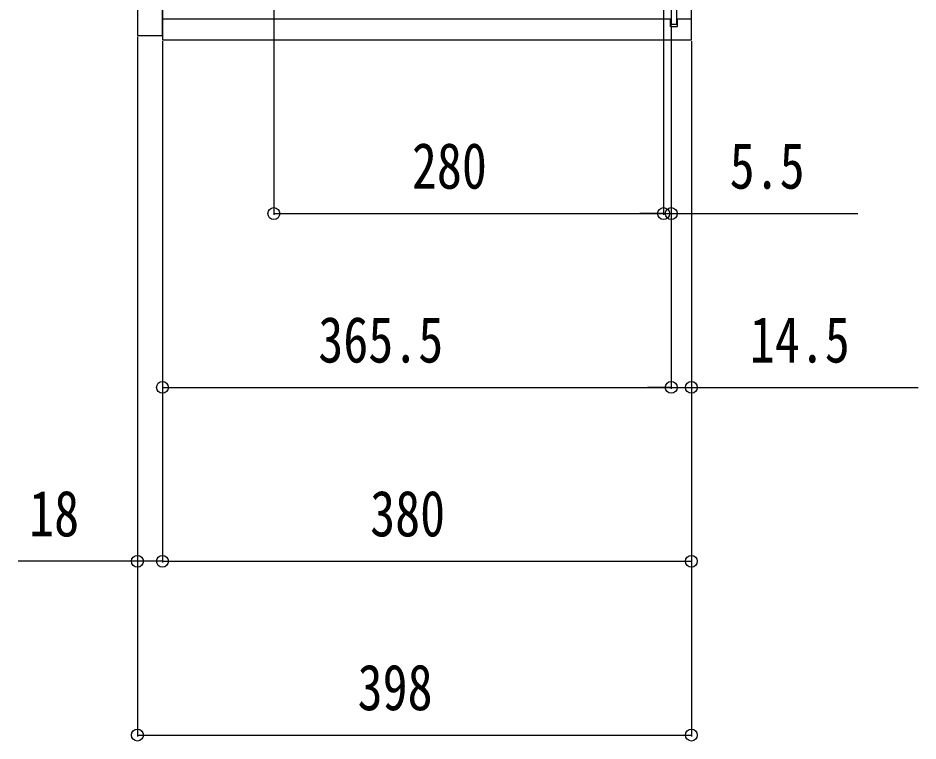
# Model space of a CAD drawing. Units: millimetres, scale not verified. Extents: x -4205 to 4205, y -2970 to 2970.
# Drawn here: x -1628 to -981, y -2349 to -1829 of the extents above; entities that cross this region are included whole.
import ezdxf
from ezdxf.enums import TextEntityAlignment as Align

# ---------------------------------------------------------------- set-up
doc = ezdxf.new("R2010")
doc.units = ezdxf.units.MM
doc.header["$LTSCALE"] = 20
doc.layers.add('0-3_YKK_12', color=2, linetype='Continuous')
doc.layers.add('0-5_YKK_D', color=6, linetype='Continuous')
doc.styles.add('ＭＳ ゴシック', font='')
doc.styles.get('ＭＳ ゴシック').set_extended_font_data('MS Gothic')

msp = doc.modelspace()

# ---------------------------------------------------------------- linework, layer by layer
at = {"layer": '0-3_YKK_12'}
for p, q in [((-1523.98, -1830), (-1158.98, -1830)), ((-1158.98, -1835.5), (-1158.98, -1830)), ((-1158.98, -1835.5), (-1153.98, -1835.5)), ((-1153.98, -1830), (-1143.98, -1830)), ((-1153.98, -1835.5), (-1153.98, -1830))]:
    msp.add_line(p, q, dxfattribs=at)
for points in [[(-1523.98, -1845), (-1143.98, -1845), (-1143.98, -1065), (-1523.98, -1065)], [(-1541.98, -1842), (-1523.98, -1842), (-1523.98, -1068), (-1541.98, -1068)], [(-1158.48, -1833.75), (-1154.48, -1833.75), (-1154.48, -1076.25), (-1158.48, -1076.25)]]:
    msp.add_lwpolyline(points, close=True, dxfattribs=at)
at = {"layer": '0-5_YKK_D'}
for p, q in [((-1443.98, -1657), (-1443.98, -1971)), ((-1163.98, -1666), (-1163.98, -1971)), ((-1163.98, -1666), (-1163.98, -1971)), ((-1158.48, -1834.75), (-1158.48, -1971)), ((-1158.48, -1834.75), (-1158.48, -2096)), ((-1158.48, -1834.75), (-1158.48, -2096)), ((-1541.98, -1843), (-1541.98, -2221)), ((-1541.98, -1843), (-1541.98, -2346)), ((-1523.98, -1846), (-1523.98, -2096)), ((-1523.98, -1846), (-1523.98, -2221)), ((-1523.98, -1846), (-1523.98, -2221)), ((-1143.98, -1846), (-1143.98, -2096)), ((-1143.98, -1846), (-1143.98, -2221)), ((-1143.98, -1846), (-1143.98, -2346)), ((-1443.98, -1970), (-1163.98, -1970)), ((-1163.98, -1970), (-1180.98, -1970)), ((-1163.98, -1970), (-1158.48, -1970)), ((-1158.48, -1970), (-1024.48, -1970)), ((-1523.98, -2095), (-1158.48, -2095)), ((-1158.48, -2095), (-1175.48, -2095)), ((-1158.48, -2095), (-1143.98, -2095)), ((-1143.98, -2095), (-981.18, -2095)), ((-1523.98, -2220), (-1143.98, -2220)), ((-1541.98, -2345), (-1143.98, -2345))]:
    msp.add_line(p, q, dxfattribs=at)
msp.add_lwpolyline([(-1523.98, -2220), (-1541.98, -2220), (-1627.78, -2220)], dxfattribs=at)
for centre in [(-1443.98, -1970), (-1163.98, -1970), (-1163.98, -1970), (-1158.48, -1970), (-1523.98, -2095), (-1158.48, -2095), (-1158.48, -2095), (-1143.98, -2095), (-1541.98, -2220), (-1523.98, -2220), (-1523.98, -2220), (-1143.98, -2220), (-1541.98, -2345), (-1143.98, -2345)]:
    msp.add_circle(centre, 4.25, dxfattribs=at)

# ---------------------------------------------------------------- texts
at = {"layer": '0-5_YKK_D', "style": 'ＭＳ ゴシック', "width": 0.8}
for s, p in [('280', (-1344.78, -1962)), ('5.5', (-1116.48, -1962)), ('365.5', (-1412.03, -2087)), ('14.5', (-1101.98, -2087)), ('18', (-1619.78, -2212)), ('380', (-1374.78, -2212)), ('398', (-1383.78, -2337))]:
    msp.add_text(s, height=32.99, dxfattribs=at).set_placement(p, align=Align.BOTTOM_LEFT)

doc.saveas('drawing.dxf')
